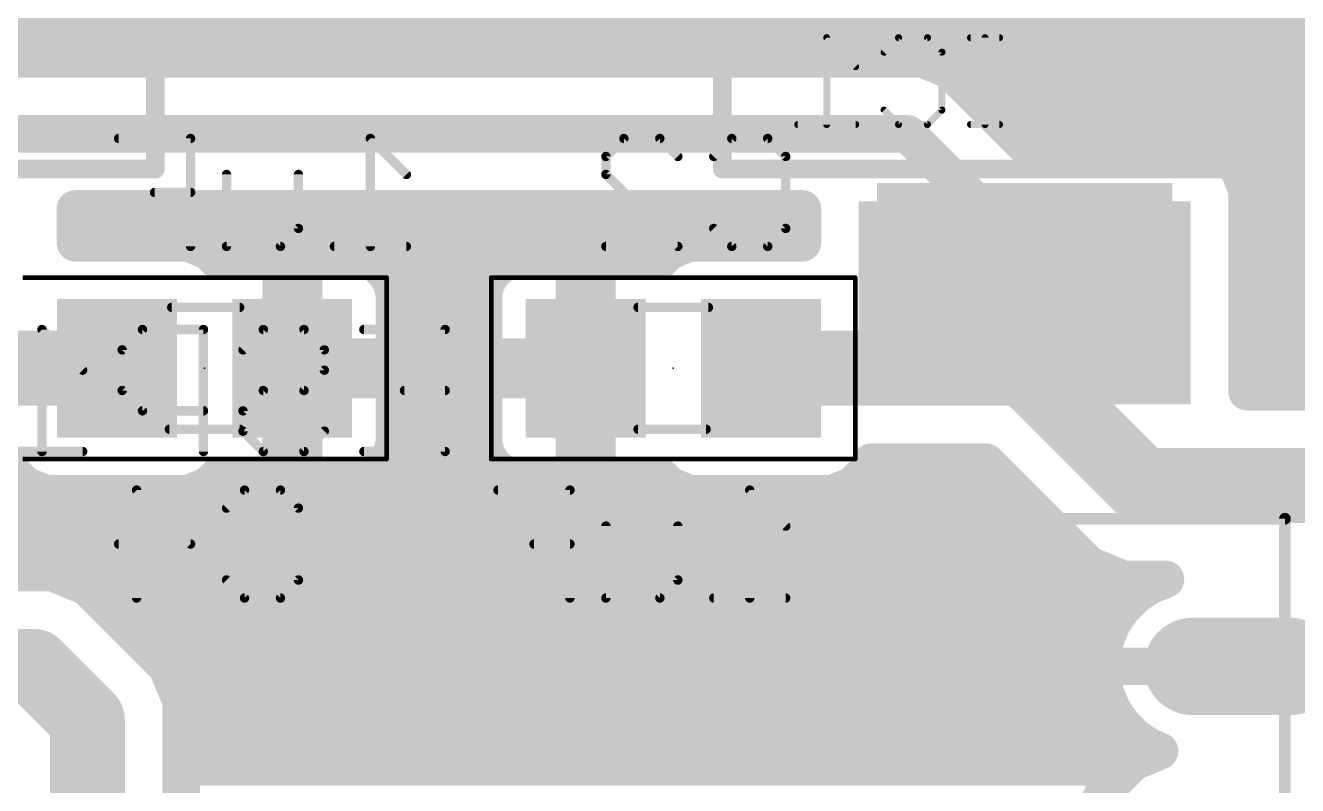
# Model space of a CAD drawing. Extents: x -0.2 to 52.3, y -1.5 to 54.9.
# Drawn here: x 24.73 to 38.52, y 22.15 to 30.39 of the extents above; entities that cross this region are included whole.
import ezdxf

# ---------------------------------------------------------------- set-up
doc = ezdxf.new("R2010")
doc.units = 0
for name, color, linetype in [('16', 175, 'CONTINUOUS'), ('17', 82, 'CONTINUOUS'), ('21', 253, 'CONTINUOUS'), ('22', 253, 'CONTINUOUS'), ('24', 7, 'CONTINUOUS'), ('26', 253, 'CONTINUOUS'), ('28', 253, 'CONTINUOUS'), ('40', 175, 'CONTINUOUS'), ('52', 253, 'CONTINUOUS')]:
    doc.layers.add(name, color=color, linetype=linetype)

# ---------------------------------------------------------------- blocks, each defined once
blk = doc.blocks.new('RECT')
blk.add_solid([(-0.5, -0.5), (0.5, -0.5), (-0.5, 0.5), (0.5, 0.5)])
blk = doc.blocks.new('OFFSETP100')
at = {"const_width": 1}
blk.add_lwpolyline([(0, 0), (1, 0)], dxfattribs=at)
at = {"const_width": 0.5}
for points in [[(0, 0.25, 1), (0, -0.25)], [(1, -0.25, 1), (1, 0.25)]]:
    blk.add_lwpolyline(points, format="xyb", dxfattribs=at)

msp = doc.modelspace()

# ---------------------------------------------------------------- linework, layer by layer
at = {"layer": '16'}
for points, const_width in [([(20.1995, 30.48), (40.5384, 30.48)], 0.4064), ([(20.6059, 30.0736), (40.5384, 30.0736)], 0.4064), ([(34.4517, 30.0228), (20.6567, 30.0228)], 0.4064), ([(34.7504, 29.8991), (34.4517, 30.0228)], 0.4064), ([(35.5589, 29.0906), (34.7504, 29.8991)], 0.4064), ([(34.9823, 29.6672), (40.5384, 29.6672)], 0.4064), ([(34.29, 29.21), (20.32, 29.21)], 0.4064), ([(34.29, 29.21), (35.56, 27.94)], 0.4064), ([(35.3887, 29.2608), (40.6148, 29.2608)], 0.4064), ([(37.4813, 29.0906), (35.5589, 29.0906)], 0.4064), ([(37.7053, 28.9978), (37.4813, 29.0906)], 0.4064), ([(37.8768, 28.8263), (37.7053, 28.9978)], 0.4064), ([(37.8487, 28.8544), (40.8339, 28.8544)], 0.4064), ([(37.9696, 28.6023), (37.8768, 28.8263)], 0.4064), ([(37.9696, 26.416), (37.9696, 28.6023)], 0.4064), ([(25.2696, 28.0296), (25.2696, 28.3972)], 0.4064), ([(25.2696, 28.3972), (33.1504, 28.3972)], 0.4064), ([(33.1504, 28.3972), (33.1504, 28.0296)], 0.4064), ([(37.9696, 28.448), (41.3919, 28.448)], 0.4064), ([(35.56, 26.67), (35.56, 27.94)], 0.8128), ([(25.2696, 28.0416), (33.1504, 28.0416)], 0.4064), ([(26.4913, 28.0296), (25.2696, 28.0296)], 0.4064), ([(26.7153, 27.9368), (26.4913, 28.0296)], 0.4064), ([(26.8034, 27.8487), (26.7153, 27.9368)], 0.4064), ([(31.7047, 27.9368), (31.6166, 27.8487)], 0.4064), ([(31.9287, 28.0296), (31.7047, 27.9368)], 0.4064), ([(33.1504, 28.0296), (31.9287, 28.0296)], 0.4064), ([(35.56, 27.381), (35.56, 27.94)], 0.4064), ([(37.9696, 28.0416), (52.07, 28.0416)], 0.4064), ([(26.9098, 27.8772), (26.8034, 27.8487)], 0.4064), ([(27.4982, 27.8772), (26.9098, 27.8772)], 0.4064), ([(27.4982, 26.7918), (27.4982, 27.8772)], 0.4064), ([(28.3302, 27.8772), (27.7418, 27.8772)], 0.4064), ([(27.7418, 27.8772), (27.7418, 26.7918)], 0.4064), ([(28.4465, 27.846), (28.3302, 27.8772)], 0.4064), ([(28.5507, 27.7858), (28.4465, 27.846)], 0.4064), ([(29.9735, 27.846), (29.8693, 27.7858)], 0.4064), ([(30.0898, 27.8772), (29.9735, 27.846)], 0.4064), ([(30.6782, 27.8772), (30.0898, 27.8772)], 0.4064), ([(30.6782, 26.7918), (30.6782, 27.8772)], 0.4064), ([(31.5102, 27.8772), (30.9218, 27.8772)], 0.4064), ([(30.9218, 27.8772), (30.9218, 26.7918)], 0.4064), ([(31.6166, 27.8487), (31.5102, 27.8772)], 0.4064), ([(28.6359, 27.7007), (28.5507, 27.7858)], 0.4064), ([(28.696, 27.5965), (28.6359, 27.7007)], 0.4064), ([(29.7841, 27.7007), (29.724, 27.5965)], 0.4064), ([(29.8693, 27.7858), (29.7841, 27.7007)], 0.4064), ([(27.4982, 27.6352), (27.7418, 27.6352)], 0.4064), ([(28.6737, 27.6352), (29.7463, 27.6352)], 0.4064), ([(28.7272, 27.4802), (28.696, 27.5965)], 0.4064), ([(29.724, 27.5965), (29.6928, 27.4802)], 0.4064), ([(30.6782, 27.6352), (30.9218, 27.6352)], 0.4064), ([(37.9696, 27.6352), (52.07, 27.6352)], 0.4064), ([(28.7272, 26.7918), (28.7272, 27.4802)], 0.4064), ([(29.6928, 27.4802), (29.6928, 26.7918)], 0.4064), ([(27.4982, 27.2288), (27.7418, 27.2288)], 0.4064), ([(28.7272, 27.2288), (29.6928, 27.2288)], 0.4064), ([(30.6782, 27.2288), (30.9218, 27.2288)], 0.4064), ([(37.9696, 27.2288), (52.07, 27.2288)], 0.4064), ([(25.72, 26.67), (22.86, 26.67)], 0.8128), ([(27.4982, 26.8224), (27.7418, 26.8224)], 0.4064), ([(28.7272, 26.8224), (29.6928, 26.8224)], 0.4064), ([(30.6782, 26.8224), (30.9218, 26.8224)], 0.4064), ([(32.7, 26.67), (35.56, 26.67)], 0.8128), ([(36.83, 25.4), (35.56, 26.67)], 0.8128), ([(37.9696, 26.8224), (52.07, 26.8224)], 0.4064), ([(27.7418, 26.7918), (27.4982, 26.7918)], 0.4064), ([(27.7418, 26.5482), (27.7418, 26.7918)], 0.4064), ([(27.7418, 26.7918), (28.7272, 26.7918)], 0.4064), ([(29.6928, 26.7918), (30.6782, 26.7918)], 0.4064), ([(30.9218, 26.7918), (30.6782, 26.7918)], 0.4064), ([(30.6782, 26.7918), (30.6782, 26.5482)], 0.4064), ([(27.4982, 25.4628), (27.4982, 26.5482)], 0.4064), ([(27.4982, 26.5482), (27.7418, 26.5482)], 0.4064), ([(27.7418, 26.5482), (27.7418, 25.4628)], 0.4064), ([(28.7272, 26.5482), (27.7418, 26.5482)], 0.4064), ([(28.7272, 25.8598), (28.7272, 26.5482)], 0.4064), ([(30.6782, 26.5482), (29.6928, 26.5482)], 0.4064), ([(29.6928, 26.5482), (29.6928, 25.8598)], 0.4064), ([(30.6782, 25.4628), (30.6782, 26.5482)], 0.4064), ([(30.6782, 26.5482), (30.9218, 26.5482)], 0.4064), ([(30.9218, 26.5482), (30.9218, 25.4628)], 0.4064), ([(27.4982, 26.416), (27.7418, 26.416)], 0.4064), ([(28.7272, 26.416), (29.6928, 26.416)], 0.4064), ([(30.6782, 26.416), (30.9218, 26.416)], 0.4064), ([(45.9221, 26.416), (37.9696, 26.416)], 0.4064), ([(37.9696, 26.416), (52.07, 26.416)], 0.4064), ([(27.4982, 26.0096), (27.7418, 26.0096)], 0.4064), ([(28.7272, 26.0096), (29.6928, 26.0096)], 0.4064), ([(30.6782, 26.0096), (30.9218, 26.0096)], 0.4064), ([(28.696, 25.7435), (28.7272, 25.8598)], 0.4064), ([(29.6928, 25.8598), (29.724, 25.7435)], 0.4064), ([(28.6359, 25.6393), (28.696, 25.7435)], 0.4064), ([(29.724, 25.7435), (29.7841, 25.6393)], 0.4064), ([(23.876, 25.6032), (24.5414, 25.6032)], 0.4064), ([(24.5204, 25.654), (24.5532, 25.5747)], 0.4064), ([(27.4982, 25.6032), (27.7418, 25.6032)], 0.4064), ([(28.5507, 25.5541), (28.6359, 25.6393)], 0.4064), ([(28.5998, 25.6032), (29.8202, 25.6032)], 0.4064), ([(29.7841, 25.6393), (29.8693, 25.5541)], 0.4064), ([(30.6782, 25.6032), (30.9218, 25.6032)], 0.4064), ([(33.8668, 25.5747), (33.8996, 25.654)], 0.4064), ([(33.8786, 25.6032), (35.19, 25.6032)], 0.4064), ([(33.8996, 25.654), (35.1392, 25.654)], 0.4064), ([(35.1392, 25.654), (36.2545, 24.5387)], 0.4064), ([(45.72, 25.4), (36.83, 25.4)], 0.8128), ([(24.5532, 25.5747), (24.7247, 25.4032)], 0.4064), ([(26.7153, 25.4032), (26.8034, 25.4913)], 0.4064), ([(26.8034, 25.4913), (26.9098, 25.4628)], 0.4064), ([(26.9098, 25.4628), (27.4982, 25.4628)], 0.4064), ([(27.7418, 25.4628), (28.3302, 25.4628)], 0.4064), ([(28.3302, 25.4628), (28.4465, 25.494)], 0.4064), ([(28.4465, 25.494), (28.5507, 25.5541)], 0.4064), ([(29.8693, 25.5541), (29.9735, 25.494)], 0.4064), ([(29.9735, 25.494), (30.0898, 25.4628)], 0.4064), ([(30.0898, 25.4628), (30.6782, 25.4628)], 0.4064), ([(30.9218, 25.4628), (31.5102, 25.4628)], 0.4064), ([(31.5102, 25.4628), (31.6166, 25.4913)], 0.4064), ([(31.6166, 25.4913), (31.7047, 25.4032)], 0.4064), ([(33.6953, 25.4032), (33.8668, 25.5747)], 0.4064), ([(24.7247, 25.4032), (24.9487, 25.3104)], 0.4064), ([(24.9487, 25.3104), (26.4913, 25.3104)], 0.4064), ([(26.4913, 25.3104), (26.7153, 25.4032)], 0.4064), ([(31.7047, 25.4032), (31.9287, 25.3104)], 0.4064), ([(31.9287, 25.3104), (33.4713, 25.3104)], 0.4064), ([(33.4713, 25.3104), (33.6953, 25.4032)], 0.4064), ([(23.876, 25.1968), (35.5964, 25.1968)], 0.4064), ([(23.876, 24.7904), (36.0028, 24.7904)], 0.4064), ([(36.2545, 24.5387), (36.6279, 24.384)], 0.4064), ([(25.0221, 24.456), (23.9708, 24.456)], 0.4064), ([(25.3955, 24.3013), (25.0221, 24.456)], 0.4064), ([(25.1959, 24.384), (36.6279, 24.384)], 0.4064), ([(36.6279, 24.384), (37.0851, 24.384)], 0.4064), ([(37.0851, 24.384), (36.9134, 24.3129)], 0.4064), ([(25.9755, 23.7213), (25.3955, 24.3013)], 0.4064), ([(36.7521, 24.2051), (36.6149, 24.0679)], 0.4064), ([(36.9134, 24.3129), (36.7521, 24.2051)], 0.4064), ([(36.6149, 24.0679), (36.5071, 23.9066)], 0.4064), ([(25.7192, 23.9776), (36.5546, 23.9776)], 0.4064), ([(36.5071, 23.9066), (36.4329, 23.7273)], 0.4064), ([(26.2613, 23.4355), (25.9755, 23.7213)], 0.4064), ([(36.4329, 23.7273), (36.395, 23.537)], 0.4064), ([(23.38, 23.44), (24.82, 23.44)], 0.8128), ([(24.82, 23.44), (25.4, 22.86)], 0.8128), ([(26.1256, 23.5712), (36.4018, 23.5712)], 0.4064), ([(36.395, 23.537), (36.395, 23.44)], 0.4064), ([(26.416, 23.0621), (26.2613, 23.4355)], 0.4064), ([(36.395, 23.44), (37.38, 23.44)], 0.4064), ([(37.38, 23.44), (36.395, 23.44)], 0.4064), ([(36.395, 23.44), (36.395, 23.343)], 0.4064), ([(39.4206, 23.44), (37.38, 23.44)], 0.4064), ([(37.38, 23.44), (37.38, 23.44)], 0.4064), ([(37.38, 23.44), (39.4206, 23.44)], 0.4064), ([(37.38, 23.44), (37.38, 23.44)], 0.4064), ([(36.395, 23.343), (36.4329, 23.1527)], 0.4064), ([(26.3735, 23.1648), (36.4304, 23.1648)], 0.4064), ([(36.4329, 23.1527), (36.5071, 22.9734)], 0.4064), ([(25.4, 13.97), (25.4, 22.86)], 0.8128), ([(26.416, 13.7679), (26.416, 23.0621)], 0.4064), ([(36.5071, 22.9734), (36.6149, 22.8121)], 0.4064), ([(26.416, 22.7584), (36.6686, 22.7584)], 0.4064), ([(36.6149, 22.8121), (36.7521, 22.6749)], 0.4064), ([(36.7521, 22.6749), (36.9134, 22.5671)], 0.4064), ([(36.9134, 22.5671), (37.0212, 22.5225)], 0.4064), ([(37.0212, 22.5225), (36.7357, 22.4042)], 0.4064), ([(26.416, 22.352), (36.6835, 22.352)], 0.4064), ([(36.7357, 22.4042), (36.4158, 22.0843)], 0.4064), ([(36.4158, 22.0843), (36.2426, 21.6662)], 0.4064)]:
    msp.add_lwpolyline(points, dxfattribs=dict(at, const_width=const_width))
for points, const_width in [([(34.4906, 30.1167, 1), (34.4128, 29.9289)], 0.2032), ([(34.4517, 29.9212, 1), (34.4517, 30.1244)], 0.2032), ([(34.8223, 29.9709, 1), (34.6786, 29.8272)], 0.2032), ([(34.7115, 29.8052, 1), (34.7893, 29.9929)], 0.2032), ([(34.9823, 29.7688, 1), (34.9823, 29.5656)], 0.2032), ([(34.3618, 29.2818, 1), (34.2182, 29.1382)], 0.2032), ([(34.29, 29.1084, 1), (34.29, 29.3116)], 0.2032), ([(35.3887, 29.3624, 1), (35.3887, 29.1592)], 0.2032), ([(35.5589, 29.1922, 1), (35.5589, 28.989)], 0.2032), ([(35.487, 29.0188, 1), (35.6307, 29.1624)], 0.2032), ([(37.5201, 29.1845, 1), (37.4424, 28.9967)], 0.2032), ([(37.4813, 28.989, 1), (37.4813, 29.1922)], 0.2032), ([(37.7772, 29.0696, 1), (37.6335, 28.9259)], 0.2032), ([(37.6664, 28.9039, 1), (37.7442, 29.0917)], 0.2032), ([(37.8487, 28.956, 1), (37.8487, 28.7528)], 0.2032), ([(37.9707, 28.8652, 1), (37.7829, 28.7874)], 0.2032), ([(37.8049, 28.7545, 1), (37.9486, 28.8982)], 0.2032), ([(38.0712, 28.6023, 1), (37.868, 28.6023)], 0.2032), ([(37.8757, 28.5634, 1), (38.0635, 28.6411)], 0.2032), ([(25.3712, 28.3972, 1), (25.168, 28.3972)], 0.2032), ([(25.2696, 28.4988, 1), (25.2696, 28.2956)], 0.2032), ([(33.252, 28.3972, 1), (33.0488, 28.3972)], 0.2032), ([(33.1504, 28.2956, 1), (33.1504, 28.4988)], 0.2032), ([(37.9696, 28.5496, 1), (37.9696, 28.3464)], 0.2032), ([(35.7632, 27.94, 1), (35.3568, 27.94)], 0.4064), ([(25.2696, 28.1432, 1), (25.2696, 27.94)], 0.2032), ([(25.2696, 28.1312, 1), (25.2696, 27.928)], 0.2032), ([(25.168, 28.0296, 1), (25.3712, 28.0296)], 0.2032), ([(26.5301, 28.1235, 1), (26.4524, 27.9357)], 0.2032), ([(26.4913, 27.928, 1), (26.4913, 28.1312)], 0.2032), ([(26.7872, 28.0086, 1), (26.6435, 27.8649)], 0.2032), ([(26.6764, 27.8429, 1), (26.7542, 28.0307)], 0.2032), ([(31.6658, 28.0307, 1), (31.7436, 27.8429)], 0.2032), ([(31.7765, 27.8649, 1), (31.6328, 28.0086)], 0.2032), ([(31.9287, 28.1312, 1), (31.9287, 27.928)], 0.2032), ([(31.9676, 27.9357, 1), (31.8899, 28.1235)], 0.2032), ([(33.0488, 28.0296, 1), (33.252, 28.0296)], 0.2032), ([(33.1504, 27.94, 1), (33.1504, 28.1432)], 0.2032), ([(33.1504, 27.928, 1), (33.1504, 28.1312)], 0.2032), ([(35.6616, 27.94, 1), (35.4584, 27.94)], 0.2032), ([(37.9696, 28.1432, 1), (37.9696, 27.94)], 0.2032), ([(26.7771, 27.9468, 1), (26.8297, 27.7505)], 0.2032), ([(26.7316, 27.7768, 1), (26.8753, 27.9205)], 0.2032), ([(26.9098, 27.9788, 1), (26.9098, 27.7756)], 0.2032), ([(26.9361, 27.7791, 1), (26.8835, 27.9753)], 0.2032), ([(27.5998, 27.8772, 1), (27.3966, 27.8772)], 0.2032), ([(27.4982, 27.7756, 1), (27.4982, 27.9788)], 0.2032), ([(27.7418, 27.9788, 1), (27.7418, 27.7756)], 0.2032), ([(27.8434, 27.8772, 1), (27.6402, 27.8772)], 0.2032), ([(28.3565, 27.9753, 1), (28.3039, 27.7791)], 0.2032), ([(28.3302, 27.7756, 1), (28.3302, 27.9788)], 0.2032), ([(28.4973, 27.934, 1), (28.3957, 27.7581)], 0.2032), ([(28.4202, 27.7479, 1), (28.4728, 27.9442)], 0.2032), ([(29.9472, 27.9442, 1), (29.9998, 27.7479)], 0.2032), ([(30.0243, 27.7581, 1), (29.9227, 27.934)], 0.2032), ([(30.0898, 27.9788, 1), (30.0898, 27.7756)], 0.2032), ([(30.1161, 27.7791, 1), (30.0635, 27.9753)], 0.2032), ([(30.7798, 27.8772, 1), (30.5766, 27.8772)], 0.2032), ([(30.6782, 27.7756, 1), (30.6782, 27.9788)], 0.2032), ([(30.9218, 27.9788, 1), (30.9218, 27.7756)], 0.2032), ([(31.0234, 27.8772, 1), (30.8202, 27.8772)], 0.2032), ([(31.5365, 27.9753, 1), (31.4839, 27.7791)], 0.2032), ([(31.5102, 27.7756, 1), (31.5102, 27.9788)], 0.2032), ([(31.5447, 27.9205, 1), (31.6884, 27.7768)], 0.2032), ([(31.5903, 27.7505, 1), (31.6429, 27.9468)], 0.2032), ([(35.4882, 27.8682, 1), (35.6318, 28.0118)], 0.2032), ([(28.6226, 27.8577, 1), (28.4789, 27.714)], 0.2032), ([(28.4999, 27.6979, 1), (28.6015, 27.8738)], 0.2032), ([(28.7238, 27.7515, 1), (28.5479, 27.6499)], 0.2032), ([(28.564, 27.6289, 1), (28.7077, 27.7726)], 0.2032), ([(29.7123, 27.7726, 1), (29.856, 27.6289)], 0.2032), ([(29.8721, 27.6499, 1), (29.6962, 27.7515)], 0.2032), ([(29.8185, 27.8738, 1), (29.9201, 27.6979)], 0.2032), ([(29.9411, 27.714, 1), (29.7974, 27.8577)], 0.2032), ([(27.4982, 27.7368, 1), (27.4982, 27.5336)], 0.2032), ([(27.7418, 27.5336, 1), (27.7418, 27.7368)], 0.2032), ([(28.6737, 27.7368, 1), (28.6737, 27.5336)], 0.2032), ([(28.7942, 27.6228, 1), (28.5979, 27.5702)], 0.2032), ([(28.6081, 27.5457, 1), (28.784, 27.6473)], 0.2032), ([(29.636, 27.6473, 1), (29.8119, 27.5457)], 0.2032), ([(29.8221, 27.5702, 1), (29.6258, 27.6228)], 0.2032), ([(29.7463, 27.5336, 1), (29.7463, 27.7368)], 0.2032), ([(30.6782, 27.7368, 1), (30.6782, 27.5336)], 0.2032), ([(30.9218, 27.5336, 1), (30.9218, 27.7368)], 0.2032), ([(37.9696, 27.7368, 1), (37.9696, 27.5336)], 0.2032), ([(28.8288, 27.4802, 1), (28.6256, 27.4802)], 0.2032), ([(28.6291, 27.4539, 1), (28.8253, 27.5065)], 0.2032), ([(29.7944, 27.4802, 1), (29.5912, 27.4802)], 0.2032), ([(29.5947, 27.5065, 1), (29.7909, 27.4539)], 0.2032), ([(35.4584, 27.381, 1), (35.6616, 27.381)], 0.2032), ([(27.4982, 27.3304, 1), (27.4982, 27.1272)], 0.2032), ([(27.7418, 27.1272, 1), (27.7418, 27.3304)], 0.2032), ([(28.7272, 27.3304, 1), (28.7272, 27.1272)], 0.2032), ([(29.6928, 27.1272, 1), (29.6928, 27.3304)], 0.2032), ([(30.6782, 27.3304, 1), (30.6782, 27.1272)], 0.2032), ([(30.9218, 27.1272, 1), (30.9218, 27.3304)], 0.2032), ([(37.9696, 27.3304, 1), (37.9696, 27.1272)], 0.2032), ([(25.72, 26.4668, 1), (25.72, 26.8732)], 0.4064), ([(27.4982, 26.924, 1), (27.4982, 26.7208)], 0.2032), ([(27.7418, 26.7208, 1), (27.7418, 26.924)], 0.2032), ([(28.7272, 26.924, 1), (28.7272, 26.7208)], 0.2032), ([(29.6928, 26.7208, 1), (29.6928, 26.924)], 0.2032), ([(30.6782, 26.924, 1), (30.6782, 26.7208)], 0.2032), ([(30.9218, 26.7208, 1), (30.9218, 26.924)], 0.2032), ([(32.7, 26.8732, 1), (32.7, 26.4668)], 0.4064), ([(35.7037, 26.8137, 1), (35.4163, 26.5263)], 0.4064), ([(35.56, 26.4668, 1), (35.56, 26.8732)], 0.4064), ([(37.9696, 26.924, 1), (37.9696, 26.7208)], 0.2032), ([(27.4982, 26.8934, 1), (27.4982, 26.6902)], 0.2032), ([(27.3966, 26.7918, 1), (27.5998, 26.7918)], 0.2032), ([(27.8434, 26.7918, 1), (27.6402, 26.7918)], 0.2032), ([(27.7418, 26.8934, 1), (27.7418, 26.6902)], 0.2032), ([(27.6402, 26.7918, 1), (27.8434, 26.7918)], 0.2032), ([(27.7418, 26.6902, 1), (27.7418, 26.8934)], 0.2032), ([(28.6256, 26.7918, 1), (28.8288, 26.7918)], 0.2032), ([(28.7272, 26.6902, 1), (28.7272, 26.8934)], 0.2032), ([(29.6928, 26.8934, 1), (29.6928, 26.6902)], 0.2032), ([(29.5912, 26.7918, 1), (29.7944, 26.7918)], 0.2032), ([(30.6782, 26.8934, 1), (30.6782, 26.6902)], 0.2032), ([(30.7798, 26.7918, 1), (30.5766, 26.7918)], 0.2032), ([(30.5766, 26.7918, 1), (30.7798, 26.7918)], 0.2032), ([(30.6782, 26.6902, 1), (30.6782, 26.8934)], 0.2032), ([(30.8202, 26.7918, 1), (31.0234, 26.7918)], 0.2032), ([(30.9218, 26.6902, 1), (30.9218, 26.8934)], 0.2032), ([(27.5998, 26.5482, 1), (27.3966, 26.5482)], 0.2032), ([(27.4982, 26.6498, 1), (27.4982, 26.4466)], 0.2032), ([(27.8434, 26.5482, 1), (27.6402, 26.5482)], 0.2032), ([(27.7418, 26.6498, 1), (27.7418, 26.4466)], 0.2032), ([(27.7418, 26.4466, 1), (27.7418, 26.6498)], 0.2032), ([(28.8288, 26.5482, 1), (28.6256, 26.5482)], 0.2032), ([(28.7272, 26.4466, 1), (28.7272, 26.6498)], 0.2032), ([(29.6928, 26.6498, 1), (29.6928, 26.4466)], 0.2032), ([(29.7944, 26.5482, 1), (29.5912, 26.5482)], 0.2032), ([(30.7798, 26.5482, 1), (30.5766, 26.5482)], 0.2032), ([(30.6782, 26.6498, 1), (30.6782, 26.4466)], 0.2032), ([(30.6782, 26.4466, 1), (30.6782, 26.6498)], 0.2032), ([(31.0234, 26.5482, 1), (30.8202, 26.5482)], 0.2032), ([(30.9218, 26.4466, 1), (30.9218, 26.6498)], 0.2032), ([(35.3568, 26.67, 1), (35.7632, 26.67)], 0.4064), ([(27.4982, 26.5176, 1), (27.4982, 26.3144)], 0.2032), ([(27.6402, 26.5482, 1), (27.8434, 26.5482)], 0.2032), ([(27.7418, 26.3144, 1), (27.7418, 26.5176)], 0.2032), ([(28.7272, 26.5176, 1), (28.7272, 26.3144)], 0.2032), ([(29.6928, 26.3144, 1), (29.6928, 26.5176)], 0.2032), ([(30.5766, 26.5482, 1), (30.7798, 26.5482)], 0.2032), ([(30.6782, 26.5176, 1), (30.6782, 26.3144)], 0.2032), ([(30.9218, 26.3144, 1), (30.9218, 26.5176)], 0.2032), ([(37.9696, 26.5176, 1), (37.9696, 26.3144)], 0.2032), ([(37.9696, 26.5176, 1), (37.9696, 26.3144)], 0.2032), ([(37.868, 26.416, 1), (38.0712, 26.416)], 0.2032), ([(27.4982, 26.1112, 1), (27.4982, 25.908)], 0.2032), ([(27.7418, 25.908, 1), (27.7418, 26.1112)], 0.2032), ([(28.7272, 26.1112, 1), (28.7272, 25.908)], 0.2032), ([(29.6928, 25.908, 1), (29.6928, 26.1112)], 0.2032), ([(30.6782, 26.1112, 1), (30.6782, 25.908)], 0.2032), ([(30.9218, 25.908, 1), (30.9218, 26.1112)], 0.2032), ([(28.8253, 25.8335, 1), (28.6291, 25.8861)], 0.2032), ([(29.7909, 25.8861, 1), (29.5947, 25.8335)], 0.2032), ([(28.784, 25.6927, 1), (28.6081, 25.7943)], 0.2032), ([(28.6256, 25.8598, 1), (28.8288, 25.8598)], 0.2032), ([(29.5912, 25.8598, 1), (29.7944, 25.8598)], 0.2032), ([(29.8119, 25.7943, 1), (29.636, 25.6927)], 0.2032), ([(24.5414, 25.5016, 1), (24.5414, 25.7048)], 0.2032), ([(27.4982, 25.7048, 1), (27.4982, 25.5016)], 0.2032), ([(27.7418, 25.5016, 1), (27.7418, 25.7048)], 0.2032), ([(28.5998, 25.7048, 1), (28.5998, 25.5016)], 0.2032), ([(28.5479, 25.6901, 1), (28.7238, 25.5885)], 0.2032), ([(28.7077, 25.5674, 1), (28.564, 25.7111)], 0.2032), ([(28.5979, 25.7698, 1), (28.7942, 25.7172)], 0.2032), ([(29.6258, 25.7172, 1), (29.8221, 25.7698)], 0.2032), ([(29.856, 25.7111, 1), (29.7123, 25.5674)], 0.2032), ([(29.6962, 25.5885, 1), (29.8721, 25.6901)], 0.2032), ([(29.8202, 25.5016, 1), (29.8202, 25.7048)], 0.2032), ([(30.6782, 25.7048, 1), (30.6782, 25.5016)], 0.2032), ([(30.9218, 25.5016, 1), (30.9218, 25.7048)], 0.2032), ([(33.8786, 25.7048, 1), (33.8786, 25.5016)], 0.2032), ([(33.8996, 25.7556, 1), (33.8996, 25.5524)], 0.2032), ([(33.9935, 25.6151, 1), (33.8058, 25.6929)], 0.2032), ([(35.211, 25.7258, 1), (35.0673, 25.5822)], 0.2032), ([(35.1392, 25.5524, 1), (35.1392, 25.7556)], 0.2032), ([(35.19, 25.5016, 1), (35.19, 25.7048)], 0.2032), ([(36.83, 25.6032, 1), (36.83, 25.1968)], 0.4064), ([(24.4593, 25.5358, 1), (24.6471, 25.6136)], 0.2032), ([(26.8297, 25.5894, 1), (26.7771, 25.3932)], 0.2032), ([(26.8753, 25.4195, 1), (26.7316, 25.5632)], 0.2032), ([(26.9098, 25.5644, 1), (26.9098, 25.3612)], 0.2032), ([(26.8835, 25.3647, 1), (26.9361, 25.5609)], 0.2032), ([(27.4982, 25.3612, 1), (27.4982, 25.5644)], 0.2032), ([(27.7418, 25.5644, 1), (27.7418, 25.3612)], 0.2032), ([(28.3039, 25.5609, 1), (28.3565, 25.3647)], 0.2032), ([(28.3302, 25.3612, 1), (28.3302, 25.5644)], 0.2032), ([(28.3957, 25.5819, 1), (28.4973, 25.406)], 0.2032), ([(28.4728, 25.3958, 1), (28.4202, 25.5921)], 0.2032), ([(28.4789, 25.626, 1), (28.6226, 25.4823)], 0.2032), ([(28.6015, 25.4662, 1), (28.4999, 25.6421)], 0.2032), ([(29.9201, 25.6421, 1), (29.8185, 25.4662)], 0.2032), ([(29.7974, 25.4823, 1), (29.9411, 25.626)], 0.2032), ([(29.9998, 25.5921, 1), (29.9472, 25.3958)], 0.2032), ([(29.9227, 25.406, 1), (30.0243, 25.5819)], 0.2032), ([(30.0898, 25.5644, 1), (30.0898, 25.3612)], 0.2032), ([(30.0635, 25.3647, 1), (30.1161, 25.5609)], 0.2032), ([(30.6782, 25.3612, 1), (30.6782, 25.5644)], 0.2032), ([(30.9218, 25.5644, 1), (30.9218, 25.3612)], 0.2032), ([(31.4839, 25.5609, 1), (31.5365, 25.3647)], 0.2032), ([(31.5102, 25.3612, 1), (31.5102, 25.5644)], 0.2032), ([(31.6884, 25.5632, 1), (31.5447, 25.4195)], 0.2032), ([(31.6429, 25.3932, 1), (31.5903, 25.5894)], 0.2032), ([(33.7729, 25.6136, 1), (33.9607, 25.5358)], 0.2032), ([(33.9386, 25.5028, 1), (33.7949, 25.6465)], 0.2032), ([(36.6863, 25.2563, 1), (36.9737, 25.5437)], 0.4064), ([(24.7636, 25.4971, 1), (24.6858, 25.3093)], 0.2032), ([(24.6528, 25.3314, 1), (24.7965, 25.475)], 0.2032), ([(24.9487, 25.412, 1), (24.9487, 25.2088)], 0.2032), ([(26.4913, 25.2088, 1), (26.4913, 25.412)], 0.2032), ([(26.6435, 25.475, 1), (26.7872, 25.3314)], 0.2032), ([(26.7542, 25.3093, 1), (26.6764, 25.4971)], 0.2032), ([(27.3966, 25.4628, 1), (27.5998, 25.4628)], 0.2032), ([(27.6402, 25.4628, 1), (27.8434, 25.4628)], 0.2032), ([(30.5766, 25.4628, 1), (30.7798, 25.4628)], 0.2032), ([(30.8202, 25.4628, 1), (31.0234, 25.4628)], 0.2032), ([(31.7436, 25.4971, 1), (31.6658, 25.3093)], 0.2032), ([(31.6328, 25.3314, 1), (31.7765, 25.475)], 0.2032), ([(31.9287, 25.412, 1), (31.9287, 25.2088)], 0.2032), ([(33.4713, 25.2088, 1), (33.4713, 25.412)], 0.2032), ([(33.6235, 25.475, 1), (33.7672, 25.3314)], 0.2032), ([(33.7342, 25.3093, 1), (33.6564, 25.4971)], 0.2032), ([(24.9099, 25.2165, 1), (24.9876, 25.4043)], 0.2032), ([(26.4524, 25.4043, 1), (26.5301, 25.2165)], 0.2032), ([(31.8899, 25.2165, 1), (31.9676, 25.4043)], 0.2032), ([(33.4324, 25.4043, 1), (33.5101, 25.2165)], 0.2032), ([(35.5964, 25.0952, 1), (35.5964, 25.2984)], 0.2032), ([(36.0028, 24.6888, 1), (36.0028, 24.892)], 0.2032), ([(36.2934, 24.6325, 1), (36.2156, 24.4448)], 0.2032), ([(36.1826, 24.4668, 1), (36.3263, 24.6105)], 0.2032), ([(25.061, 24.5499, 1), (24.9832, 24.3621)], 0.2032), ([(25.0221, 24.3544, 1), (25.0221, 24.5576)], 0.2032), ([(25.1959, 24.4856, 1), (25.1959, 24.2824)], 0.2032), ([(36.6279, 24.4856, 1), (36.6279, 24.2824)], 0.2032), ([(36.589, 24.2901, 1), (36.6668, 24.4779)], 0.2032), ([(36.6279, 24.2824, 1), (36.6279, 24.4856)], 0.2032), ([(37.124, 24.2901, 1), (37.0462, 24.4779)], 0.2032), ([(37.0851, 24.2824, 1), (37.0851, 24.4856)], 0.2032), ([(25.4674, 24.3732, 1), (25.3237, 24.2295)], 0.2032), ([(25.3566, 24.2075, 1), (25.4344, 24.3952)], 0.2032), ([(36.8239, 24.1333, 1), (36.6803, 24.2769)], 0.2032), ([(36.8745, 24.4068, 1), (36.9523, 24.219)], 0.2032), ([(36.9699, 24.2284, 1), (36.857, 24.3974)], 0.2032), ([(36.6994, 24.0115, 1), (36.5304, 24.1243)], 0.2032), ([(36.6957, 24.2896, 1), (36.8085, 24.1206)], 0.2032), ([(25.7192, 24.0792, 1), (25.7192, 23.876)], 0.2032), ([(36.5431, 24.1397, 1), (36.6867, 23.9961)], 0.2032), ([(36.5546, 23.876, 1), (36.5546, 24.0792)], 0.2032), ([(36.4226, 23.963, 1), (36.5916, 23.8501)], 0.2032), ([(36.601, 23.8677, 1), (36.4132, 23.9455)], 0.2032), ([(26.0474, 23.7932, 1), (25.9037, 23.6495)], 0.2032), ([(25.9037, 23.6495, 1), (26.0474, 23.7932)], 0.2032), ([(36.339, 23.7662, 1), (36.5267, 23.6884)], 0.2032), ([(36.5325, 23.7075, 1), (36.3332, 23.7471)], 0.2032), ([(24.9637, 23.5837, 1), (24.6763, 23.2963)], 0.4064), ([(24.82, 23.2368, 1), (24.82, 23.6432)], 0.4064), ([(26.1256, 23.6728, 1), (26.1256, 23.4696)], 0.2032), ([(36.4966, 23.537, 1), (36.2934, 23.537)], 0.2032), ([(36.4018, 23.4696, 1), (36.4018, 23.6728)], 0.2032), ([(26.3552, 23.4744, 1), (26.1675, 23.3966)], 0.2032), ([(26.1895, 23.3637, 1), (26.3332, 23.5074)], 0.2032), ([(36.395, 23.5416, 1), (36.395, 23.3384)], 0.2032), ([(36.395, 23.5416, 1), (36.395, 23.3384)], 0.2032), ([(36.4966, 23.44, 1), (36.2934, 23.44)], 0.2032), ([(36.2954, 23.5568, 1), (36.4946, 23.5172)], 0.2032), ([(37.38, 23.5416, 1), (37.38, 23.3384)], 0.2032), ([(37.4816, 23.44, 1), (37.2784, 23.44)], 0.2032), ([(37.38, 23.5416, 1), (37.38, 23.3384)], 0.2032), ([(37.4816, 23.44, 1), (37.2784, 23.44)], 0.2032), ([(37.38, 23.3384, 1), (37.38, 23.5416)], 0.2032), ([(37.38, 23.3384, 1), (37.38, 23.5416)], 0.2032), ([(36.2934, 23.44, 1), (36.4966, 23.44)], 0.2032), ([(36.2934, 23.343, 1), (36.4966, 23.343)], 0.2032), ([(36.4946, 23.3628, 1), (36.2954, 23.3232)], 0.2032), ([(37.2784, 23.44, 1), (37.4816, 23.44)], 0.2032), ([(37.2784, 23.44, 1), (37.4816, 23.44)], 0.2032), ([(26.3735, 23.2664, 1), (26.3735, 23.0632)], 0.2032), ([(36.5267, 23.1916, 1), (36.339, 23.1138)], 0.2032), ([(36.4304, 23.0632, 1), (36.4304, 23.2664)], 0.2032), ([(25.6032, 22.86, 1), (25.1968, 22.86)], 0.4064), ([(25.2563, 22.7163, 1), (25.5437, 23.0037)], 0.4064), ([(26.5176, 23.0621, 1), (26.3144, 23.0621)], 0.2032), ([(26.3221, 23.0232, 1), (26.5099, 23.101)], 0.2032), ([(36.3332, 23.1329, 1), (36.5325, 23.1725)], 0.2032), ([(36.5916, 23.0299, 1), (36.4226, 22.917)], 0.2032), ([(36.4132, 22.9345, 1), (36.601, 23.0123)], 0.2032), ([(26.416, 22.86, 1), (26.416, 22.6568)], 0.2032), ([(36.6867, 22.8839, 1), (36.5431, 22.7403)], 0.2032), ([(36.5304, 22.7557, 1), (36.6994, 22.8685)], 0.2032), ([(36.6686, 22.6568, 1), (36.6686, 22.86)], 0.2032), ([(36.8085, 22.7594, 1), (36.6957, 22.5904)], 0.2032), ([(36.6803, 22.6031, 1), (36.8239, 22.7467)], 0.2032), ([(36.9523, 22.661, 1), (36.8745, 22.4732)], 0.2032), ([(36.857, 22.4826, 1), (36.9699, 22.6516)], 0.2032), ([(37.06, 22.4286, 1), (36.9823, 22.6163)], 0.2032), ([(36.9823, 22.4286, 1), (37.06, 22.6163)], 0.2032), ([(26.416, 22.4536, 1), (26.416, 22.2504)], 0.2032), ([(36.6968, 22.4981, 1), (36.7746, 22.3104)], 0.2032), ([(36.8076, 22.3324, 1), (36.6639, 22.4761)], 0.2032), ([(36.6835, 22.2504, 1), (36.6835, 22.4536)], 0.2032), ([(36.3439, 22.1561, 1), (36.4876, 22.0124)], 0.2032), ([(36.5096, 22.0454, 1), (36.3219, 22.1232)], 0.2032)]:
    msp.add_lwpolyline(points, format="xyb", dxfattribs=dict(at, const_width=const_width))
at = {"layer": '21', "const_width": 0.127}
for points in [[(38.38, 25.04), (22.38, 25.04)], [(38.38, 6.84), (38.38, 25.04)]]:
    msp.add_lwpolyline(points, dxfattribs=at)
at = {"layer": '21', "const_width": 0.0635}
for points in [[(38.4118, 25.04, 1), (38.3483, 25.04)], [(38.38, 25.0083, 1), (38.38, 25.0718)]]:
    msp.add_lwpolyline(points, format="xyb", dxfattribs=at)
at = {"layer": '22', "const_width": 0.2032}
for points in [[(26.1366, 28.829), (26.1366, 32.131)], [(32.2834, 32.131), (32.2834, 28.829)], [(19.5834, 28.829), (26.1366, 28.829)], [(32.2834, 28.829), (38.8366, 28.829)]]:
    msp.add_lwpolyline(points, dxfattribs=at)
at = {"layer": '22', "const_width": 0.1016}
for points in [[(26.0858, 28.829, 1), (26.1874, 28.829)], [(26.1366, 28.7782, 1), (26.1366, 28.8798)], [(32.2834, 28.8798, 1), (32.2834, 28.7782)], [(32.2326, 28.829, 1), (32.3342, 28.829)]]:
    msp.add_lwpolyline(points, format="xyb", dxfattribs=at)
at = {"layer": '24'}
for p in [(26.67, 26.67), (31.75, 26.67)]:
    msp.add_point(p, dxfattribs=at)
at = {"layer": '26'}
for points, const_width in [([(33.7269, 29.9387), (33.4134, 30.2522)], 0.0762), ([(33.4134, 30.2522), (33.4134, 29.3116)], 0.0762), ([(34.0354, 30.0954), (34.1921, 30.2522)], 0.0762), ([(34.1921, 30.2522), (34.5057, 30.2522)], 0.0762), ([(34.5057, 30.2522), (34.6624, 30.0954)], 0.0762), ([(35.2861, 30.2522), (34.9726, 30.2522)], 0.0762), ([(35.1294, 29.3116), (35.1294, 30.2522)], 0.0762), ([(34.6624, 30.0954), (34.6624, 29.4684)], 0.0762), ([(34.1921, 29.3116), (34.0354, 29.4684)], 0.0762), ([(34.6624, 29.4684), (34.5057, 29.3116)], 0.0762), ([(33.7269, 29.3116), (33.0999, 29.3116)], 0.0762), ([(34.5057, 29.3116), (34.1921, 29.3116)], 0.0762), ([(35.2861, 29.3116), (34.9726, 29.3116)], 0.0762), ([(31.0202, 28.9653), (31.2151, 29.1602)], 0.1016), ([(31.2151, 29.1602), (31.6049, 29.1602)], 0.1016), ([(31.6049, 29.1602), (31.7998, 28.9653)], 0.1016), ([(32.1896, 28.9653), (32.3845, 29.1602)], 0.1016), ([(32.3845, 29.1602), (32.7743, 29.1602)], 0.1016), ([(32.7743, 29.1602), (32.9692, 28.9653)], 0.1016), ([(31.0202, 28.7704), (31.0202, 28.9653)], 0.1016), ([(32.9692, 28.9653), (32.9692, 28.1857)], 0.1016), ([(31.7998, 27.9908), (31.0202, 28.7704)], 0.1016), ([(32.3845, 27.9908), (32.1896, 28.1857)], 0.1016), ([(32.9692, 28.1857), (32.7743, 27.9908)], 0.1016), ([(31.0202, 27.9908), (31.7998, 27.9908)], 0.1016), ([(32.7743, 27.9908), (32.3845, 27.9908)], 0.1016), ([(25.9339, 24.1808), (25.9339, 25.3502)], 0.1016), ([(25.9339, 25.3502), (26.5186, 24.7655)], 0.1016), ([(26.9084, 25.1553), (27.1033, 25.3502)], 0.1016), ([(27.1033, 25.3502), (27.4931, 25.3502)], 0.1016), ([(27.4931, 25.3502), (27.688, 25.1553)], 0.1016), ([(27.688, 25.1553), (27.688, 24.3757)], 0.1016), ([(26.5186, 24.7655), (25.739, 24.7655)], 0.1016), ([(27.1033, 24.1808), (26.9084, 24.3757)], 0.1016), ([(27.688, 24.3757), (27.4931, 24.1808)], 0.1016), ([(27.4931, 24.1808), (27.1033, 24.1808)], 0.1016)]:
    msp.add_lwpolyline(points, dxfattribs=dict(at, const_width=const_width))
for points, const_width in [([(33.4269, 30.2657, 1), (33.3999, 30.2387)], 0.0381), ([(33.4324, 30.2522, 1), (33.3943, 30.2522)], 0.0381), ([(34.1921, 30.2713, 1), (34.1921, 30.2332)], 0.0381), ([(34.2056, 30.2387, 1), (34.1787, 30.2657)], 0.0381), ([(34.5191, 30.2657, 1), (34.4922, 30.2387)], 0.0381), ([(34.5057, 30.2332, 1), (34.5057, 30.2713)], 0.0381), ([(34.9726, 30.2713, 1), (34.9726, 30.2332)], 0.0381), ([(35.1484, 30.2522, 1), (35.1103, 30.2522)], 0.0381), ([(35.2861, 30.2332, 1), (35.2861, 30.2713)], 0.0381), ([(34.0219, 30.1089, 1), (34.0488, 30.082)], 0.0381), ([(34.6815, 30.0954, 1), (34.6434, 30.0954)], 0.0381), ([(34.649, 30.082, 1), (34.6759, 30.1089)], 0.0381), ([(33.7135, 29.9252, 1), (33.7404, 29.9521)], 0.0381), ([(34.0488, 29.4818, 1), (34.0219, 29.4549)], 0.0381), ([(34.6434, 29.4684, 1), (34.6815, 29.4684)], 0.0381), ([(34.6759, 29.4549, 1), (34.649, 29.4818)], 0.0381), ([(33.0999, 29.3307, 1), (33.0999, 29.2926)], 0.0381), ([(33.3943, 29.3116, 1), (33.4324, 29.3116)], 0.0381), ([(33.7269, 29.2926, 1), (33.7269, 29.3307)], 0.0381), ([(34.1921, 29.3307, 1), (34.1921, 29.2926)], 0.0381), ([(34.1787, 29.2981, 1), (34.2056, 29.3251)], 0.0381), ([(34.4922, 29.3251, 1), (34.5191, 29.2981)], 0.0381), ([(34.5057, 29.2926, 1), (34.5057, 29.3307)], 0.0381), ([(34.9726, 29.3307, 1), (34.9726, 29.2926)], 0.0381), ([(35.1103, 29.3116, 1), (35.1484, 29.3116)], 0.0381), ([(35.2861, 29.2926, 1), (35.2861, 29.3307)], 0.0381), ([(31.2151, 29.1856, 1), (31.2151, 29.1348)], 0.0508), ([(31.2331, 29.1422, 1), (31.1971, 29.1782)], 0.0508), ([(31.6229, 29.1782, 1), (31.5869, 29.1422)], 0.0508), ([(31.6049, 29.1348, 1), (31.6049, 29.1856)], 0.0508), ([(32.3845, 29.1856, 1), (32.3845, 29.1348)], 0.0508), ([(32.4025, 29.1422, 1), (32.3665, 29.1782)], 0.0508), ([(32.7923, 29.1782, 1), (32.7563, 29.1422)], 0.0508), ([(32.7743, 29.1348, 1), (32.7743, 29.1856)], 0.0508), ([(31.0022, 28.9833, 1), (31.0382, 28.9473)], 0.0508), ([(31.0456, 28.9653, 1), (30.9948, 28.9653)], 0.0508), ([(31.7818, 28.9473, 1), (31.8178, 28.9833)], 0.0508), ([(32.1716, 28.9833, 1), (32.2076, 28.9473)], 0.0508), ([(32.9946, 28.9653, 1), (32.9438, 28.9653)], 0.0508), ([(32.9512, 28.9473, 1), (32.9872, 28.9833)], 0.0508), ([(31.0382, 28.7884, 1), (31.0022, 28.7524)], 0.0508), ([(30.9948, 28.7704, 1), (31.0456, 28.7704)], 0.0508), ([(32.2076, 28.2037, 1), (32.1716, 28.1677)], 0.0508), ([(32.9438, 28.1857, 1), (32.9946, 28.1857)], 0.0508), ([(32.9872, 28.1677, 1), (32.9512, 28.2037)], 0.0508), ([(31.0202, 28.0162, 1), (31.0202, 27.9654)], 0.0508), ([(31.7818, 27.9728, 1), (31.8178, 28.0088)], 0.0508), ([(31.7998, 27.9654, 1), (31.7998, 28.0162)], 0.0508), ([(32.3845, 28.0162, 1), (32.3845, 27.9654)], 0.0508), ([(32.3665, 27.9728, 1), (32.4025, 28.0088)], 0.0508), ([(32.7563, 28.0088, 1), (32.7923, 27.9728)], 0.0508), ([(32.7743, 27.9654, 1), (32.7743, 28.0162)], 0.0508), ([(25.9519, 25.3682, 1), (25.9159, 25.3322)], 0.0508), ([(25.9593, 25.3502, 1), (25.9085, 25.3502)], 0.0508), ([(27.1033, 25.3756, 1), (27.1033, 25.3248)], 0.0508), ([(27.1213, 25.3322, 1), (27.0853, 25.3682)], 0.0508), ([(27.5111, 25.3682, 1), (27.4751, 25.3322)], 0.0508), ([(27.4931, 25.3248, 1), (27.4931, 25.3756)], 0.0508), ([(26.8904, 25.1733, 1), (26.9264, 25.1373)], 0.0508), ([(27.7134, 25.1553, 1), (27.6626, 25.1553)], 0.0508), ([(27.67, 25.1373, 1), (27.706, 25.1733)], 0.0508), ([(25.739, 24.7909, 1), (25.739, 24.7401)], 0.0508), ([(26.5006, 24.7475, 1), (26.5366, 24.7835)], 0.0508), ([(26.5186, 24.7401, 1), (26.5186, 24.7909)], 0.0508), ([(26.9264, 24.3937, 1), (26.8904, 24.3577)], 0.0508), ([(27.706, 24.3577, 1), (27.67, 24.3937)], 0.0508), ([(27.6626, 24.3757, 1), (27.7134, 24.3757)], 0.0508), ([(25.9085, 24.1808, 1), (25.9593, 24.1808)], 0.0508), ([(27.1033, 24.2062, 1), (27.1033, 24.1554)], 0.0508), ([(27.0853, 24.1628, 1), (27.1213, 24.1988)], 0.0508), ([(27.4751, 24.1988, 1), (27.5111, 24.1628)], 0.0508), ([(27.4931, 24.1554, 1), (27.4931, 24.2062)], 0.0508)]:
    msp.add_lwpolyline(points, format="xyb", dxfattribs=dict(at, const_width=const_width))
at = {"layer": '28', "const_width": 0.1016}
for points in [[(26.5186, 29.1602), (25.739, 29.1602)], [(26.5186, 27.9908), (26.5186, 29.1602)], [(28.8574, 28.7704), (28.4676, 29.1602)], [(28.4676, 29.1602), (28.4676, 27.9908)], [(26.9084, 27.9908), (26.9084, 28.7704)], [(27.688, 28.7704), (27.688, 28.1857)], [(26.5186, 28.5755), (26.1288, 28.5755)], [(27.688, 28.1857), (27.4931, 27.9908)], [(27.4931, 27.9908), (26.9084, 27.9908)], [(28.8574, 27.9908), (28.0778, 27.9908)], [(25.3487, 26.6497), (24.908, 27.0903)], [(24.908, 27.0903), (24.908, 25.7684)], [(25.9974, 27.0903), (25.7771, 26.87)], [(26.6584, 27.0903), (25.9974, 27.0903)], [(26.6584, 25.7684), (26.6584, 27.0903)], [(27.0868, 26.87), (27.3071, 27.0903)], [(27.3071, 27.0903), (27.7478, 27.0903)], [(27.7478, 27.0903), (27.9681, 26.87)], [(28.3966, 27.0903), (29.2778, 27.0903)], [(29.2778, 27.0903), (29.2778, 25.7684)], [(25.7771, 26.87), (25.7771, 26.4294)], [(27.9681, 26.87), (27.9681, 26.6497)], [(27.9681, 26.6497), (27.7478, 26.4294)], [(25.7771, 26.4294), (25.9974, 26.209)], [(27.3071, 26.4294), (27.0868, 26.209)], [(27.7478, 26.4294), (27.3071, 26.4294)], [(29.2778, 26.4294), (28.8372, 26.4294)], [(25.9974, 26.209), (26.6584, 26.209)], [(27.0868, 26.209), (27.0868, 25.9887)], [(27.0868, 25.9887), (27.3071, 25.7684)], [(27.7478, 25.7684), (27.9681, 25.9887)], [(25.3487, 25.7684), (24.4674, 25.7684)], [(27.3071, 25.7684), (27.7478, 25.7684)], [(29.2778, 25.7684), (28.3966, 25.7684)], [(30.6304, 25.3502), (29.8508, 25.3502)], [(30.6304, 24.1808), (30.6304, 25.3502)], [(32.9692, 24.9604), (32.5794, 25.3502)], [(32.5794, 25.3502), (32.5794, 24.1808)], [(31.0202, 24.1808), (31.0202, 24.9604)], [(31.7998, 24.9604), (31.7998, 24.3757)], [(30.6304, 24.7655), (30.2406, 24.7655)], [(31.7998, 24.3757), (31.6049, 24.1808)], [(31.6049, 24.1808), (31.0202, 24.1808)], [(32.9692, 24.1808), (32.1896, 24.1808)]]:
    msp.add_lwpolyline(points, dxfattribs=at)
at = {"layer": '28', "const_width": 0.0508}
for points in [[(25.739, 29.1856, 1), (25.739, 29.1348)], [(26.544, 29.1602, 1), (26.4932, 29.1602)], [(26.5186, 29.1348, 1), (26.5186, 29.1856)], [(28.4856, 29.1782, 1), (28.4496, 29.1422)], [(28.493, 29.1602, 1), (28.4422, 29.1602)], [(26.9338, 28.7704, 1), (26.883, 28.7704)], [(27.7134, 28.7704, 1), (27.6626, 28.7704)], [(28.8394, 28.7524, 1), (28.8754, 28.7884)], [(26.1288, 28.6009, 1), (26.1288, 28.5501)], [(26.5186, 28.5501, 1), (26.5186, 28.6009)], [(27.6626, 28.1857, 1), (27.7134, 28.1857)], [(27.706, 28.1677, 1), (27.67, 28.2037)], [(26.4932, 27.9908, 1), (26.544, 27.9908)], [(26.9084, 28.0162, 1), (26.9084, 27.9654)], [(26.883, 27.9908, 1), (26.9338, 27.9908)], [(27.4751, 28.0088, 1), (27.5111, 27.9728)], [(27.4931, 27.9654, 1), (27.4931, 28.0162)], [(28.0778, 28.0162, 1), (28.0778, 27.9654)], [(28.4422, 27.9908, 1), (28.493, 27.9908)], [(28.8574, 27.9654, 1), (28.8574, 28.0162)], [(24.9334, 27.0903, 1), (24.8826, 27.0903)], [(24.926, 27.1083, 1), (24.8901, 27.0724)], [(25.9974, 27.1157, 1), (25.9974, 27.0649)], [(26.0154, 27.0724, 1), (25.9795, 27.1083)], [(26.6838, 27.0903, 1), (26.633, 27.0903)], [(26.6584, 27.0649, 1), (26.6584, 27.1157)], [(27.3071, 27.1157, 1), (27.3071, 27.0649)], [(27.3251, 27.0724, 1), (27.2892, 27.1083)], [(27.7658, 27.1083, 1), (27.7298, 27.0724)], [(27.7478, 27.0649, 1), (27.7478, 27.1157)], [(28.3966, 27.1157, 1), (28.3966, 27.0649)], [(29.3032, 27.0903, 1), (29.2524, 27.0903)], [(29.2778, 27.0649, 1), (29.2778, 27.1157)], [(25.7591, 26.888, 1), (25.7951, 26.852)], [(25.8025, 26.87, 1), (25.7517, 26.87)], [(27.0689, 26.888, 1), (27.1048, 26.852)], [(27.9935, 26.87, 1), (27.9427, 26.87)], [(27.9501, 26.852, 1), (27.9861, 26.888)], [(25.3307, 26.6317, 1), (25.3666, 26.6676)], [(27.9427, 26.6497, 1), (27.9935, 26.6497)], [(27.9861, 26.6317, 1), (27.9501, 26.6676)], [(25.7951, 26.4473, 1), (25.7591, 26.4114)], [(27.3071, 26.4548, 1), (27.3071, 26.404)], [(27.3251, 26.4114, 1), (27.2892, 26.4473)], [(27.7478, 26.404, 1), (27.7478, 26.4548)], [(28.8372, 26.4548, 1), (28.8372, 26.404)], [(29.2778, 26.404, 1), (29.2778, 26.4548)], [(25.7517, 26.4294, 1), (25.8025, 26.4294)], [(27.7298, 26.4473, 1), (27.7658, 26.4114)], [(25.9974, 26.2344, 1), (25.9974, 26.1836)], [(25.9795, 26.1911, 1), (26.0154, 26.227)], [(26.6584, 26.1836, 1), (26.6584, 26.2344)], [(27.1122, 26.209, 1), (27.0614, 26.209)], [(27.0689, 26.227, 1), (27.1048, 26.1911)], [(27.0614, 25.9887, 1), (27.1122, 25.9887)], [(27.1048, 26.0067, 1), (27.0689, 25.9708)], [(27.9861, 25.9708, 1), (27.9501, 26.0067)], [(24.8826, 25.7684, 1), (24.9334, 25.7684)], [(25.3487, 25.743, 1), (25.3487, 25.7938)], [(26.633, 25.7684, 1), (26.6838, 25.7684)], [(27.3071, 25.7938, 1), (27.3071, 25.743)], [(27.2892, 25.7504, 1), (27.3251, 25.7864)], [(27.7298, 25.7864, 1), (27.7658, 25.7504)], [(27.7478, 25.743, 1), (27.7478, 25.7938)], [(28.3966, 25.7938, 1), (28.3966, 25.743)], [(29.2524, 25.7684, 1), (29.3032, 25.7684)], [(29.2778, 25.743, 1), (29.2778, 25.7938)], [(29.8508, 25.3756, 1), (29.8508, 25.3248)], [(30.6558, 25.3502, 1), (30.605, 25.3502)], [(30.6304, 25.3248, 1), (30.6304, 25.3756)], [(32.5974, 25.3682, 1), (32.5614, 25.3322)], [(32.6048, 25.3502, 1), (32.554, 25.3502)], [(31.0456, 24.9604, 1), (30.9948, 24.9604)], [(31.8252, 24.9604, 1), (31.7744, 24.9604)], [(32.9512, 24.9424, 1), (32.9872, 24.9784)], [(30.2406, 24.7909, 1), (30.2406, 24.7401)], [(30.6304, 24.7401, 1), (30.6304, 24.7909)], [(31.8178, 24.3577, 1), (31.7818, 24.3937)], [(31.7744, 24.3757, 1), (31.8252, 24.3757)], [(30.605, 24.1808, 1), (30.6558, 24.1808)], [(31.0202, 24.2062, 1), (31.0202, 24.1554)], [(30.9948, 24.1808, 1), (31.0456, 24.1808)], [(31.5869, 24.1988, 1), (31.6229, 24.1628)], [(31.6049, 24.1554, 1), (31.6049, 24.2062)], [(32.1896, 24.2062, 1), (32.1896, 24.1554)], [(32.554, 24.1808, 1), (32.6048, 24.1808)], [(32.9692, 24.1554, 1), (32.9692, 24.2062)]]:
    msp.add_lwpolyline(points, format="xyb", dxfattribs=at)
at = {"layer": '40', "const_width": 0.0508}
for points in [[(28.643, 27.653), (24.697, 27.653)], [(28.643, 25.687), (28.643, 27.653)], [(33.723, 27.653), (29.777, 27.653)], [(29.777, 27.653), (29.777, 25.687)], [(33.723, 25.687), (33.723, 27.653)], [(24.697, 25.687), (28.643, 25.687)], [(29.777, 25.687), (33.723, 25.687)]]:
    msp.add_lwpolyline(points, dxfattribs=at)
at = {"layer": '40', "const_width": 0.0254}
for points in [[(28.6557, 27.653, 1), (28.6303, 27.653)], [(28.643, 27.6403, 1), (28.643, 27.6657)], [(29.777, 27.6657, 1), (29.777, 27.6403)], [(29.7897, 27.653, 1), (29.7643, 27.653)], [(33.7357, 27.653, 1), (33.7103, 27.653)], [(33.723, 27.6403, 1), (33.723, 27.6657)], [(28.6303, 25.687, 1), (28.6557, 25.687)], [(28.643, 25.6743, 1), (28.643, 25.6997)], [(29.777, 25.6997, 1), (29.777, 25.6743)], [(29.7643, 25.687, 1), (29.7897, 25.687)], [(33.7103, 25.687, 1), (33.7357, 25.687)], [(33.723, 25.6743, 1), (33.723, 25.6997)]]:
    msp.add_lwpolyline(points, format="xyb", dxfattribs=at)
at = {"layer": '52', "const_width": 0.1016}
for points in [[(26.314, 27.33), (27.051, 27.33)], [(32.131, 27.33), (31.369, 27.33)], [(26.289, 26.01), (27.051, 26.01)], [(32.106, 26.01), (31.369, 26.01)]]:
    msp.add_lwpolyline(points, dxfattribs=at)
at = {"layer": '52', "const_width": 0.0508}
for points in [[(26.314, 27.3554, 1), (26.314, 27.3046)], [(27.051, 27.3046, 1), (27.051, 27.3554)], [(31.369, 27.3554, 1), (31.369, 27.3046)], [(32.131, 27.3046, 1), (32.131, 27.3554)], [(26.289, 26.0354, 1), (26.289, 25.9846)], [(27.051, 25.9846, 1), (27.051, 26.0354)], [(31.369, 26.0354, 1), (31.369, 25.9846)], [(32.106, 25.9846, 1), (32.106, 26.0354)]]:
    msp.add_lwpolyline(points, format="xyb", dxfattribs=at)

# ---------------------------------------------------------------- block references
at = {"layer": '16'}
for p, xscale, yscale in [((35.56, 27.381), 3.6, 2.2), ((25.72, 26.67), 1.3, 1.5), ((27.62, 26.67), 1.3, 1.5)]:
    msp.add_blockref('RECT', p, dxfattribs=dict(at, xscale=xscale, yscale=yscale))
at = {"layer": '16', "xscale": 1.3, "yscale": 1.5, "rotation": 180}
for p in [(30.8, 26.67), (32.7, 26.67)]:
    msp.add_blockref('RECT', p, dxfattribs=at)
at = {"layer": '17', "xscale": 1.0556, "yscale": 1.0556}
msp.add_blockref('OFFSETP100', (37.38, 23.44), dxfattribs=at)
msp.add_blockref('OFFSETP100', (37.38, 23.44), dxfattribs=at)
at = {"layer": '52'}
for p, xscale, yscale in [((35.56, 27.7495), 3.2004, 1.8542), ((35.56, 27.7495), 3.2004, 1.8542), ((25.9529, 26.6689), 0.7501, 1.4501), ((27.4007, 26.6689), 0.7501, 1.4501)]:
    msp.add_blockref('RECT', p, dxfattribs=dict(at, xscale=xscale, yscale=yscale))
at = {"layer": '52', "xscale": 0.7501, "yscale": 1.4501, "rotation": 180}
for p in [(31.0194, 26.6712), (32.4672, 26.6712)]:
    msp.add_blockref('RECT', p, dxfattribs=at)

doc.saveas('drawing.dxf')
